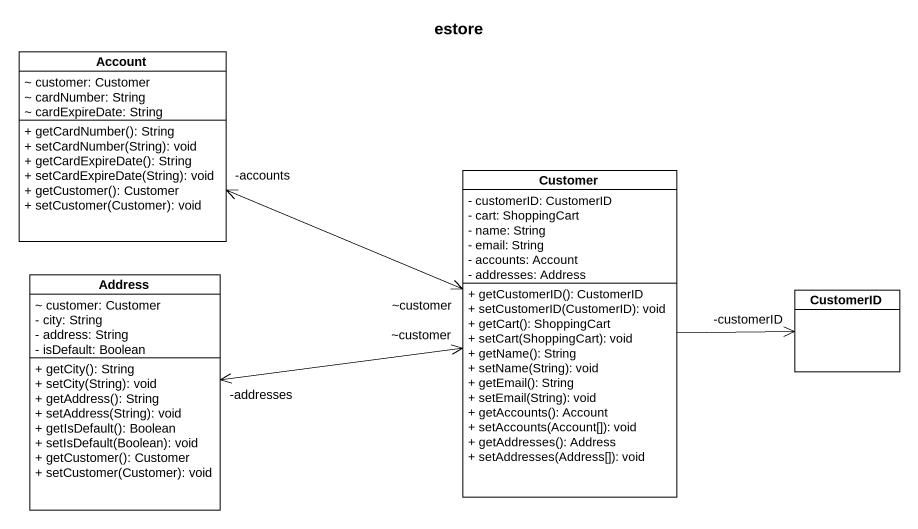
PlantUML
@startuml
title estore
hide circle
hide empty members
skinparam classAttributeIconSize 0
class Account {
  ~ customer: Customer
  ~ cardNumber: String
  ~ cardExpireDate: String
  + getCardNumber(): String
  + setCardNumber(String): void
  + getCardExpireDate(): String
  + setCardExpireDate(String): void
  + getCustomer(): Customer
  + setCustomer(Customer): void
}
class Customer {
  - customerID: CustomerID
  - cart: ShoppingCart
  - name: String
  - email: String
  - accounts: Account
  - addresses: Address
  + getCustomerID(): CustomerID
  + setCustomerID(CustomerID): void
  + getCart(): ShoppingCart
  + setCart(ShoppingCart): void
  + getName(): String
  + setName(String): void
  + getEmail(): String
  + setEmail(String): void
  + getAccounts(): Account
  + setAccounts(Account[]): void
  + getAddresses(): Address
  + setAddresses(Address[]): void
}
class Address {
  ~ customer: Customer
  - city: String
  - address: String
  - isDefault: Boolean
  + getCity(): String
  + setCity(String): void
  + getAddress(): String
  + setAddress(String): void
  + getIsDefault(): Boolean
  + setIsDefault(Boolean): void
  + getCustomer(): Customer
  + setCustomer(Customer): void
}
class CustomerID
Account -right-> "~customer" Customer
Customer -left-> "-accounts" Account
Customer -left-> "-addresses" Address
Customer -right-> "-customerID" CustomerID
Address -right-> "~customer" Customer
@enduml
